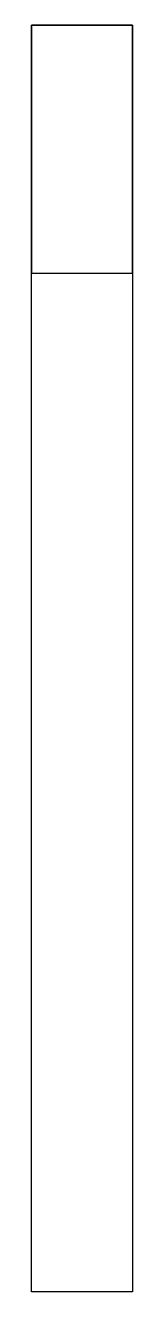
# Model space of a CAD drawing. Header units: millimetres. Extents: x -4 to 4, y -2 to 100.
import ezdxf

# ---------------------------------------------------------------- set-up
doc = ezdxf.new("R2010")
doc.units = ezdxf.units.MM
doc.layers.get('0').update_dxf_attribs({"linetype": 'CONTINUOUS'})

msp = doc.modelspace()

# ---------------------------------------------------------------- linework, layer by layer
for p, q in [((-4.1, -2.2), (-4.1, 100)), ((-4.1, 100), (4.1, 100)), ((4.1, 100), (4.1, 0)), ((4.1, 0), (4.1, -2.2)), ((4.1, -2.2), (-4.1, -2.2))]:
    msp.add_line(p, q)
msp.add_lwpolyline([(4.1, 100), (-4.1, 100), (-4.1, 80), (4.1, 80)], close=True)

doc.saveas('drawing.dxf')
